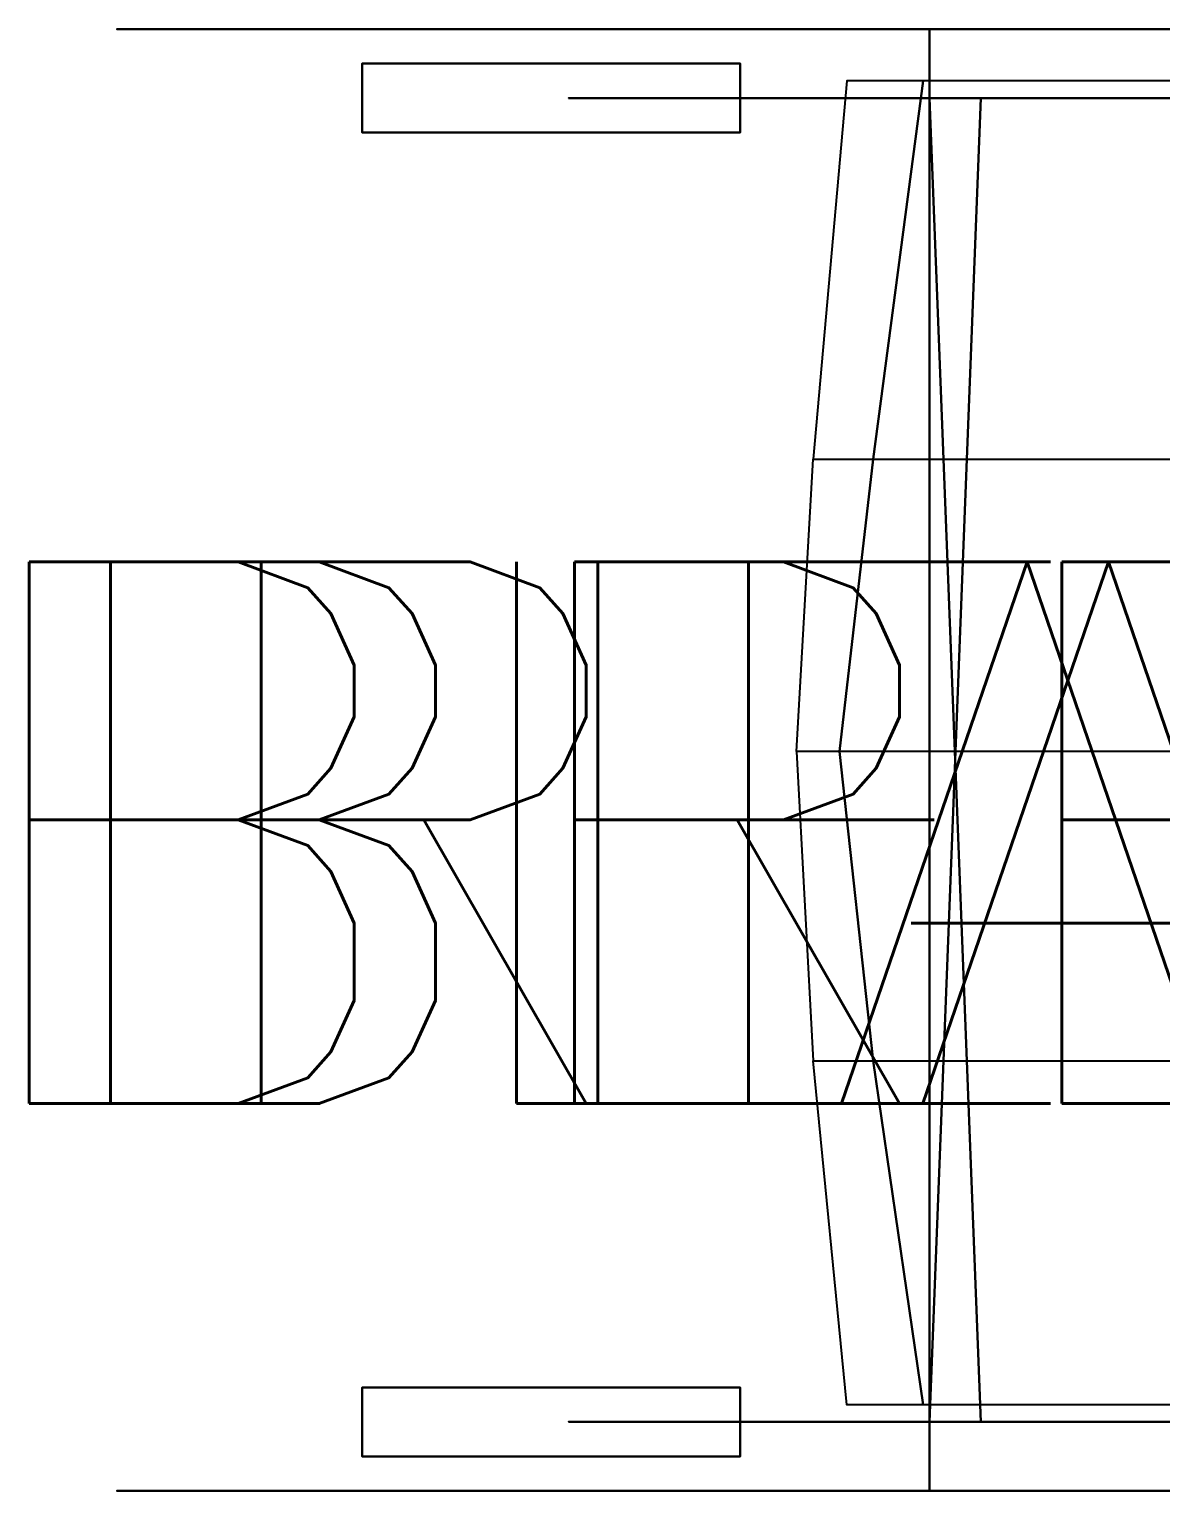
# Model space of a CAD drawing. Extents: x -0.12 to 1.45, y -0.46 to 0.49.
# Drawn here: x -0.117 to 0.301, y -0.273 to 0.267 of the extents above; entities that cross this region are included whole.
import ezdxf
from ezdxf.enums import TextEntityAlignment as Align

# ---------------------------------------------------------------- set-up
doc = ezdxf.new("R2010")
doc.units = 0
doc.layers.get('0').update_dxf_attribs({"linetype": 'CONTINUOUS'})
doc.layers.add('_KTI_CONTROL', color=7, linetype='CONTINUOUS')
doc.layers.add('ASHADE', color=7, linetype='CONTINUOUS')
doc.styles.add('ASHADE', font='simplex.shx', dxfattribs={"height": 0.2})

# ---------------------------------------------------------------- blocks, each defined once
blk = doc.blocks.new('RM_SDB')
at = {"layer": 'ASHADE', "color": 1, "linetype": 'CONTINUOUS', "style": 'ASHADE'}
blk.add_attdef('NAME', text='', height=0.2, dxfattribs=at).set_placement((0, -0.15), align=Align.CENTER)
at = {"layer": 'ASHADE', "color": 7, "linetype": 'CONTINUOUS', "flags": 1}
for tag, p in [('COLOR', (-0.15, -0.19)), ('OPACITY', (-0.15, -0.205)), ('SURFACE', (-0.15, -0.22)), ('SURF1', (-0.15, -0.235)), ('SURF2', (-0.15, -0.25)), ('SURF3', (-0.15, -0.265)), ('SURF4', (-0.15, -0.28)), ('SHADINGRATE', (-0.15, -0.295)), ('DISPLACEMENT', (-0.15, -0.31)), ('DISP1', (-0.15, -0.325)), ('DISP2', (-0.15, -0.34)), ('DISP3', (-0.15, -0.355)), ('DISP4', (-0.15, -0.37)), ('DBOUND', (-0.15, -0.385)), ('SMOOTH', (-0.15, -0.4)), ('ATMOSPHERE', (-0.15, -0.415)), ('ATMO1', (-0.15, -0.43024)), ('ATMO2', (-0.15, -0.44524)), ('ATMO3', (-0.15, -0.46024)), ('ATMO4', (-0.15, -0.47524)), ('TCOORD', (-0.15, -0.49))]:
    blk.add_attdef(tag, p, '', height=0.01, dxfattribs=at)
at = {"layer": 'ASHADE', "color": 1, "linetype": 'CONTINUOUS', "style": 'ASHADE'}
blk.add_attdef('ACADCOLOR', (0.23, -0.475), '', height=0.1, dxfattribs=at)
blk = doc.blocks.new('02ZFMA07')
at = {"layer": 'ASHADE'}
ref = blk.add_blockref('RM_SDB', (0, 0), dxfattribs=at)
ref.add_attrib('NAME', 'BLACK EYES', dxfattribs={"color": 1, "linetype": 'CONTINUOUS', "height": 0.2, "style": 'ASHADE'}).set_placement((0, -0.15), align=Align.CENTER)
ref = blk.add_blockref('RM_SDB', (0, 0), dxfattribs=at)
ref.add_attrib('NAME', 'BLACK HAIR', dxfattribs={"color": 1, "linetype": 'CONTINUOUS', "height": 0.2, "style": 'ASHADE'}).set_placement((0, -0.15), align=Align.CENTER)
ref = blk.add_blockref('RM_SDB', (0, 0), dxfattribs=at)
ref.add_attrib('NAME', 'RED MATTE', dxfattribs={"color": 1, "linetype": 'CONTINUOUS', "height": 0.2, "style": 'ASHADE'}).set_placement((0, -0.15), align=Align.CENTER)
ref = blk.add_blockref('RM_SDB', (0, 0), dxfattribs=at)
ref.add_attrib('NAME', 'RED LIPS', dxfattribs={"color": 1, "linetype": 'CONTINUOUS', "height": 0.2, "style": 'ASHADE'}).set_placement((0, -0.15), align=Align.CENTER)

msp = doc.modelspace()

# ---------------------------------------------------------------- linework, layer by layer
at = {"color": 0, "linetype": 'BYBLOCK'}
for points in [[(-0.05926, 0.2667, 0.35332), (-0.08427, 0.2667, 0.35773), (-0.04806, 0.2667, 0.4572), (-0.02607, 0.2667, 0.4445)], [(-0.05926, 0.2667, 0.25628), (-0.08427, 0.2667, 0.25187), (-0.08427, 0.2667, 0.35773), (-0.05926, 0.2667, 0.35332)], [(-0.02607, 0.2667, 0.1651), (-0.04806, 0.2667, 0.1524), (-0.08427, 0.2667, 0.25187), (-0.05926, 0.2667, 0.25628)], [(-0.02607, 0.2667, 0.4445), (-0.04806, 0.2667, 0.4572), (0.01998, 0.2667, 0.53829), (0.03631, 0.2667, 0.51883)], [(0.03631, 0.2667, 0.09077), (0.01998, 0.2667, 0.07131), (-0.04806, 0.2667, 0.1524), (-0.02607, 0.2667, 0.1651)], [(0.03631, 0.2667, 0.51883), (0.01998, 0.2667, 0.53829), (0.11165, 0.2667, 0.59122), (0.12034, 0.2667, 0.56735)], [(0.12034, 0.2667, 0.04225), (0.11165, 0.2667, 0.01838), (0.01998, 0.2667, 0.07131), (0.03631, 0.2667, 0.09077)], [(0.12034, 0.2667, 0.56735), (0.11165, 0.2667, 0.59122), (0.2159, 0.2667, 0.6096), (0.2159, 0.2667, 0.5842)], [(0.2159, 0.2667, 0.0254), (0.2159, 0.2667), (0.11165, 0.2667, 0.01838), (0.12034, 0.2667, 0.04225)], [(0.2159, 0.2667, 0.3048), (0.1905, 0.2667, 0.3048), (0.19794, 0.2667, 0.32276), (0.2159, 0.2667, 0.3048)], [(0.2159, 0.2667, 0.3048), (0.19794, 0.2667, 0.28684), (0.1905, 0.2667, 0.3048), (0.2159, 0.2667, 0.3048)], [(0.2159, 0.2667, 0.3048), (0.19794, 0.2667, 0.32276), (0.2159, 0.2667, 0.3302), (0.2159, 0.2667, 0.3048)], [(0.2159, 0.2667, 0.3048), (0.2159, 0.2667, 0.2794), (0.19794, 0.2667, 0.28684), (0.2159, 0.2667, 0.3048)], [(0.2159, -0.27305, 0.2921), (0.2159, -0.27305, 0.3175), (0.2159, 0.2667, 0.3175), (0.2159, 0.2667, 0.2921)], [(0.31146, 0.2667, 0.04225), (0.32015, 0.2667, 0.01838), (0.2159, 0.2667), (0.2159, 0.2667, 0.0254)], [(0.2159, 0.2667, 0.5842), (0.2159, 0.2667, 0.6096), (0.32015, 0.2667, 0.59122), (0.31146, 0.2667, 0.56735)], [(0.2159, 0.2667, 0.3048), (0.2159, 0.2667, 0.3302), (0.23386, 0.2667, 0.32276), (0.2159, 0.2667, 0.3048)], [(0.2159, 0.2667, 0.3048), (0.23386, 0.2667, 0.28684), (0.2159, 0.2667, 0.2794), (0.2159, 0.2667, 0.3048)], [(0.2159, 0.2667, 0.3048), (0.2413, 0.2667, 0.3048), (0.23386, 0.2667, 0.28684), (0.2159, 0.2667, 0.3048)], [(0.2159, 0.2667, 0.3048), (0.23386, 0.2667, 0.32276), (0.2413, 0.2667, 0.3048), (0.2159, 0.2667, 0.3048)], [(0.00635, 0.254, 0.8763), (0.00635, 0.254, 0.90805), (0.14605, 0.254, 0.9144), (0.14605, 0.254, 0.88265)], [(0.14605, 0.2286, 0.9144), (0.14605, 0.254, 0.9144), (0.00635, 0.254, 0.90805), (0.00635, 0.2286, 0.90805)], [(0.00635, 0.254, 0.90805), (0.00635, 0.2286, 0.90805), (0.00635, 0.2286, 0.8763), (0.00635, 0.254, 0.8763)], [(0.14605, 0.2286, 0.88265), (0.14605, 0.2286, 0.9144), (0.14605, 0.254, 0.9144), (0.14605, 0.254, 0.88265)], [(0.17297, 0.10795, 0.81867), (0.19513, 0.10795, 0.49537), (0.21357, 0.24765, 0.51502), (0.18546, 0.24765, 0.82542)], [(0.19513, 0.10795, 0.49537), (0.70313, 0.10795, 0.52712), (0.70252, 0.24765, 0.52772), (0.21357, 0.24765, 0.51502)], [(0.08255, 0.2413, 0.2032), (0.08255, 0.2413, 0.22225), (0.8509, 0.2413, 0.254), (0.85725, 0.2413, 0.23495)], [(0.14605, 0.2413, 0.889), (0.14605, 0.2413, 0.90805), (0.17145, 0.2413, 0.90805), (0.1651, 0.2413, 0.889)], [(0.17145, 0.2413, 0.90805), (0.1651, 0.2413, 0.889), (0.17145, 0.2413, 0.88265), (0.1905, 0.2413, 0.889)], [(0.17145, 0.2413, 0.88265), (0.1905, 0.2413, 0.889), (0.20955, 0.2413, 0.7112), (0.1905, 0.2413, 0.7112)], [(0.20955, 0.2413, 0.7112), (0.1905, 0.2413, 0.7112), (0.2159, 0.2413, 0.2286), (0.23495, 0.2413, 0.2286)], [(0.20955, 0.2413, 0.69215), (0.20955, 0.2413, 0.7112), (0.65405, 0.2413, 0.7366), (0.65405, 0.2413, 0.71755)], [(0.2159, -0.24765, 0.5461), (0.23495, 0.2413, 0.254), (0.23495, 0.2413, 0.23495), (0.2159, -0.24765, 0.5207)], [(0.23495, -0.24765, 0.22225), (0.23495, -0.24765, 0.24765), (0.2159, 0.2413, 0.53975), (0.2159, 0.2413, 0.51435)], [(0.22225, 0.2413, 0.51435), (0.70485, 0.2413, 0.53975), (0.70485, 0.2413, 0.5207), (0.22225, 0.2413, 0.4953)], [(0.00635, 0.2286, 0.8763), (0.00635, 0.2286, 0.90805), (0.14605, 0.2286, 0.9144), (0.14605, 0.2286, 0.88265)], [(0.18264, 0, 0.48862), (0.16683, 0, 0.81212), (0.17297, 0.10795, 0.81867), (0.19513, 0.10795, 0.49537)], [(0.70334, 0, 0.52672), (0.18264, 0, 0.48862), (0.19513, 0.10795, 0.49537), (0.70313, 0.10795, 0.52712)], [(0.17297, -0.1143, 0.81867), (0.19513, -0.1143, 0.49537), (0.18264, 0, 0.48862), (0.16683, 0, 0.81212)], [(0.19513, -0.1143, 0.49537), (0.70313, -0.1143, 0.52712), (0.70334, 0, 0.52672), (0.18264, 0, 0.48862)], [(0.21357, -0.2413, 0.51502), (0.18546, -0.2413, 0.82542), (0.17297, -0.1143, 0.81867), (0.19513, -0.1143, 0.49537)], [(0.70252, -0.2413, 0.52772), (0.21357, -0.2413, 0.51502), (0.19513, -0.1143, 0.49537), (0.70313, -0.1143, 0.52712)], [(0.00635, -0.23495, 0.90805), (0.00635, -0.26035, 0.90805), (0.00635, -0.26035, 0.8763), (0.00635, -0.23495, 0.8763)], [(0.14605, -0.26035, 0.9144), (0.14605, -0.23495, 0.9144), (0.00635, -0.23495, 0.90805), (0.00635, -0.26035, 0.90805)], [(0.00635, -0.23495, 0.8763), (0.00635, -0.23495, 0.90805), (0.14605, -0.23495, 0.9144), (0.14605, -0.23495, 0.88265)], [(0.14605, -0.26035, 0.88265), (0.14605, -0.26035, 0.9144), (0.14605, -0.23495, 0.9144), (0.14605, -0.23495, 0.88265)], [(0.08255, -0.24765, 0.2032), (0.08255, -0.24765, 0.22225), (0.8509, -0.24765, 0.254), (0.85725, -0.24765, 0.23495)], [(0.14605, -0.24765, 0.889), (0.14605, -0.24765, 0.90805), (0.17145, -0.24765, 0.90805), (0.1651, -0.24765, 0.889)], [(0.17145, -0.24765, 0.90805), (0.1651, -0.24765, 0.889), (0.17145, -0.24765, 0.88265), (0.1905, -0.24765, 0.889)], [(0.17145, -0.24765, 0.88265), (0.1905, -0.24765, 0.889), (0.20955, -0.24765, 0.7112), (0.1905, -0.24765, 0.7112)], [(0.20955, -0.24765, 0.7112), (0.1905, -0.24765, 0.7112), (0.2159, -0.24765, 0.2286), (0.23495, -0.24765, 0.2286)], [(0.20955, -0.24765, 0.69215), (0.20955, -0.24765, 0.7112), (0.65405, -0.24765, 0.7366), (0.65405, -0.24765, 0.71755)], [(0.22225, -0.24765, 0.51435), (0.70485, -0.24765, 0.53975), (0.70485, -0.24765, 0.5207), (0.22225, -0.24765, 0.4953)], [(0.00635, -0.26035, 0.8763), (0.00635, -0.26035, 0.90805), (0.14605, -0.26035, 0.9144), (0.14605, -0.26035, 0.88265)], [(-0.02607, -0.27305, 0.1651), (-0.04806, -0.27305, 0.1524), (-0.08427, -0.27305, 0.25187), (-0.05926, -0.27305, 0.25628)], [(-0.05926, -0.27305, 0.25628), (-0.08427, -0.27305, 0.25187), (-0.08427, -0.27305, 0.35773), (-0.05926, -0.27305, 0.35332)], [(-0.05926, -0.27305, 0.35332), (-0.08427, -0.27305, 0.35773), (-0.04806, -0.27305, 0.4572), (-0.02607, -0.27305, 0.4445)], [(0.03631, -0.27305, 0.09077), (0.01998, -0.27305, 0.07131), (-0.04806, -0.27305, 0.1524), (-0.02607, -0.27305, 0.1651)], [(-0.02607, -0.27305, 0.4445), (-0.04806, -0.27305, 0.4572), (0.01998, -0.27305, 0.53829), (0.03631, -0.27305, 0.51883)], [(0.12034, -0.27305, 0.04225), (0.11165, -0.27305, 0.01838), (0.01998, -0.27305, 0.07131), (0.03631, -0.27305, 0.09077)], [(0.03631, -0.27305, 0.51883), (0.01998, -0.27305, 0.53829), (0.11165, -0.27305, 0.59122), (0.12034, -0.27305, 0.56735)], [(0.2159, -0.27305, 0.0254), (0.2159, -0.27305), (0.11165, -0.27305, 0.01838), (0.12034, -0.27305, 0.04225)], [(0.12034, -0.27305, 0.56735), (0.11165, -0.27305, 0.59122), (0.2159, -0.27305, 0.6096), (0.2159, -0.27305, 0.5842)], [(0.2159, -0.27305, 0.3048), (0.19794, -0.27305, 0.28684), (0.1905, -0.27305, 0.3048), (0.2159, -0.27305, 0.3048)], [(0.2159, -0.27305, 0.3048), (0.1905, -0.27305, 0.3048), (0.19794, -0.27305, 0.32276), (0.2159, -0.27305, 0.3048)], [(0.2159, -0.27305, 0.3048), (0.2159, -0.27305, 0.2794), (0.19794, -0.27305, 0.28684), (0.2159, -0.27305, 0.3048)], [(0.2159, -0.27305, 0.3048), (0.19794, -0.27305, 0.32276), (0.2159, -0.27305, 0.3302), (0.2159, -0.27305, 0.3048)], [(0.2159, -0.27305, 0.3048), (0.23386, -0.27305, 0.32276), (0.2413, -0.27305, 0.3048), (0.2159, -0.27305, 0.3048)], [(0.2159, -0.27305, 0.3048), (0.2413, -0.27305, 0.3048), (0.23386, -0.27305, 0.28684), (0.2159, -0.27305, 0.3048)], [(0.2159, -0.27305, 0.3048), (0.23386, -0.27305, 0.28684), (0.2159, -0.27305, 0.2794), (0.2159, -0.27305, 0.3048)], [(0.2159, -0.27305, 0.3048), (0.2159, -0.27305, 0.3302), (0.23386, -0.27305, 0.32276), (0.2159, -0.27305, 0.3048)], [(0.2159, -0.27305, 0.5842), (0.2159, -0.27305, 0.6096), (0.32015, -0.27305, 0.59122), (0.31146, -0.27305, 0.56735)], [(0.31146, -0.27305, 0.04225), (0.32015, -0.27305, 0.01838), (0.2159, -0.27305), (0.2159, -0.27305, 0.0254)]]:
    msp.add_3dface(points, dxfattribs=at)
at = {"layer": '_KTI_CONTROL'}
msp.add_polyline3d([(0, 0, 0), (0, 0, 0)], dxfattribs=at)
msp.add_polyline3d([(0, 0, 0), (0, 0, 0)], dxfattribs=at)

# ---------------------------------------------------------------- block references
at = {"color": 0, "linetype": 'CONTINUOUS'}
msp.add_blockref('02ZFMA07', (0.66343, 0.01995, 0.1062), dxfattribs=at)

doc.saveas('drawing.dxf')
